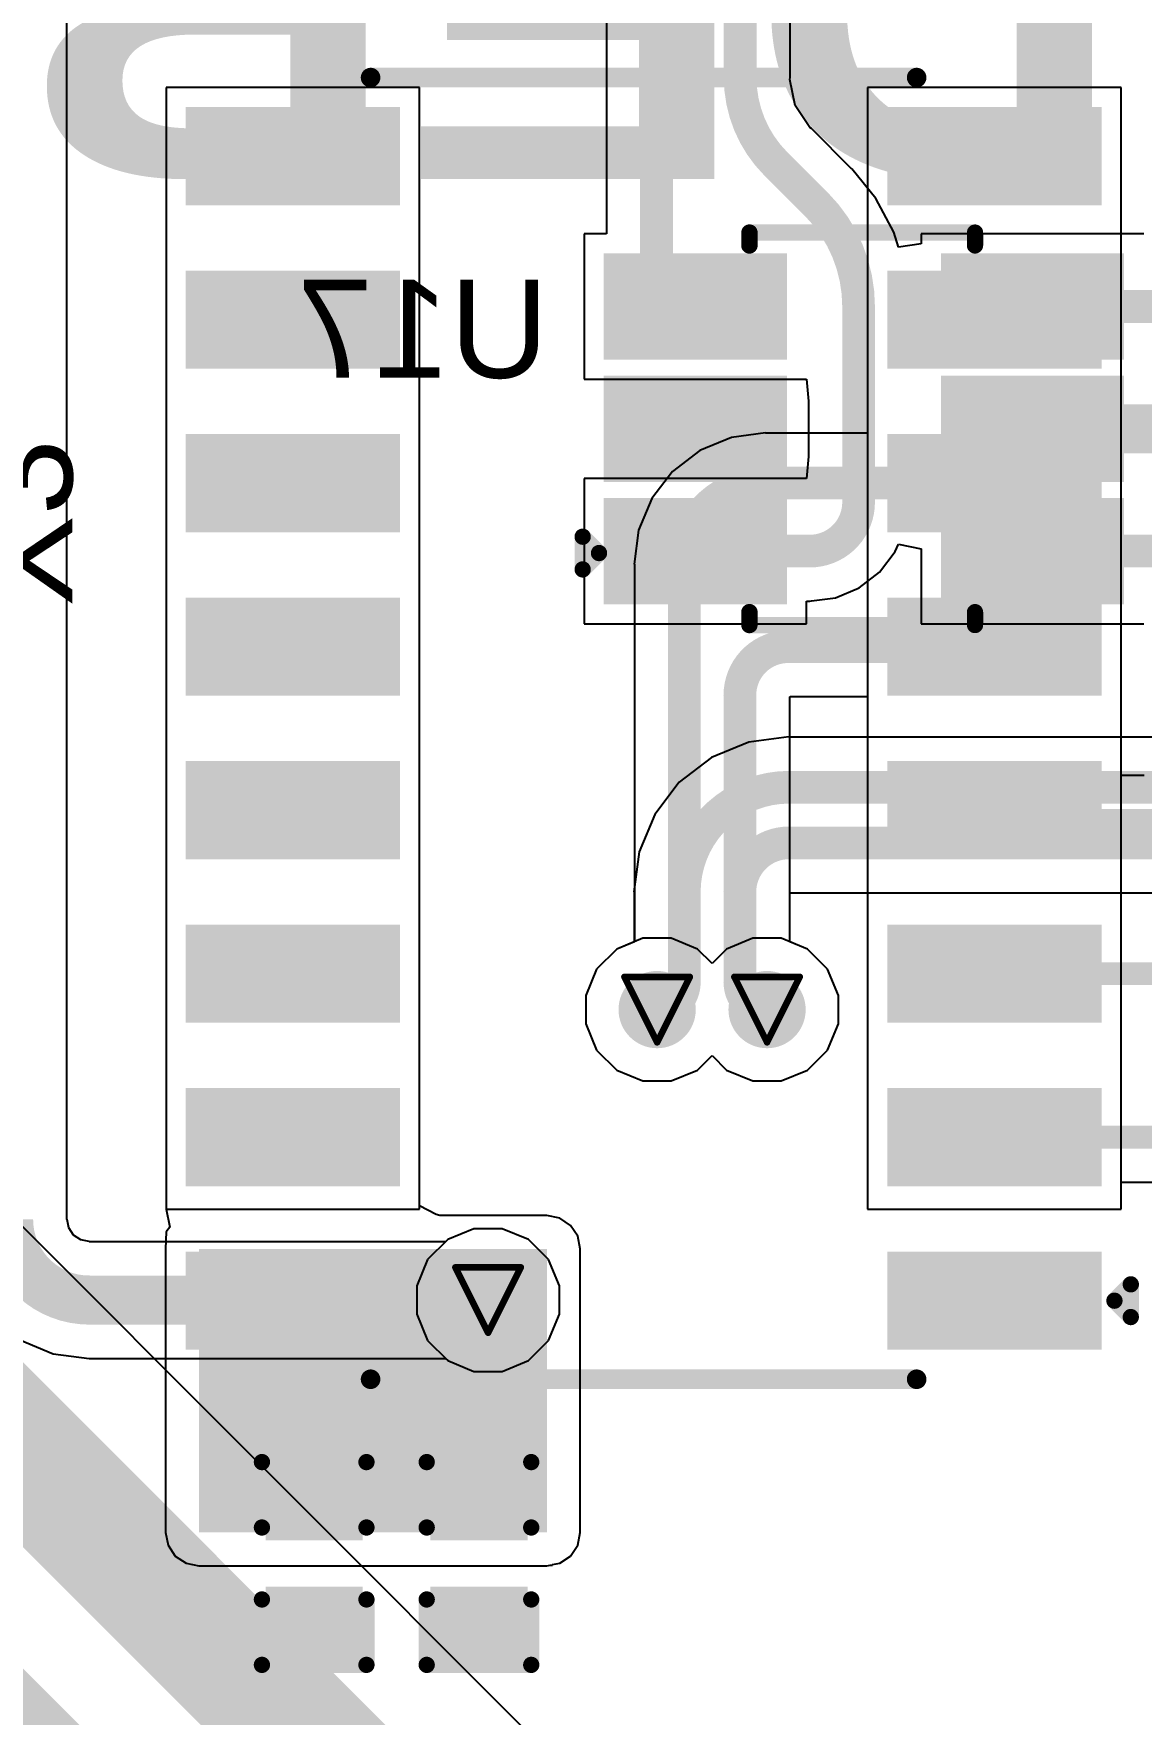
# Model space of a CAD drawing. Header units: inches. Extents: x 0 to 5359, y 0 to 5098.
# Drawn here: x 24.41 to 33.01, y 29.42 to 42.48 of the extents above; entities that cross this region are included whole.
import ezdxf

# ---------------------------------------------------------------- set-up
doc = ezdxf.new("R2010")
doc.units = ezdxf.units.IN
for name, color, linetype in [('Bottom Layer', 5, 'Continuous'), ('Bottom Overlay', 54, 'Continuous'), ('Bottom Paste', 16, 'Continuous'), ('Bottom Solder', 6, 'Continuous'), ('Drill Drawing', 1, 'Continuous'), ('Layer 1', 16, 'Continuous'), ('Layer 2', 76, 'Continuous'), ('Top Layer', 1, 'Continuous'), ('Top Overlay', 2, 'Continuous'), ('Top Paste', 8, 'Continuous'), ('Top Solder', 216, 'Continuous'), ('Via Holes', 16, 'Continuous')]:
    doc.layers.add(name, color=color, linetype=linetype)
doc.styles.add('Arial', font='', dxfattribs={"height": 0.2})
doc.styles.add('Arial Black_Bold', font='', dxfattribs={"height": 0.2})
doc.styles.get('Arial').set_extended_font_data('Arial')
doc.styles.get('Arial Black_Bold').set_extended_font_data('Arial Black', bold=True)

# ---------------------------------------------------------------- blocks, each defined once
blk = doc.blocks.new('SOT_23_6_B_10')
at = {"layer": 'Bottom Layer'}
for points in [[(-1.92, 1.26), (-0.7, 1.26), (-0.7, 0.64), (-1.92, 0.64)], [(0.7, 1.26), (1.92, 1.26), (1.92, 0.64), (0.7, 0.64)], [(-1.92, 0.31), (-0.7, 0.31), (-0.7, -0.31), (-1.92, -0.31)], [(0.7, 0.31), (1.92, 0.31), (1.92, -0.31), (0.7, -0.31)], [(-1.92, -0.64), (-0.7, -0.64), (-0.7, -1.26), (-1.92, -1.26)], [(0.7, -0.64), (1.92, -0.64), (1.92, -1.26), (0.7, -1.26)]]:
    blk.add_hatch(color=5, dxfattribs=at).paths.add_polyline_path(points)
at = {"layer": 'Bottom Paste'}
for points in [[(-1.92, 1.26), (-0.7, 1.26), (-0.7, 0.64), (-1.92, 0.64)], [(0.7, 1.26), (1.92, 1.26), (1.92, 0.64), (0.7, 0.64)], [(-1.92, 0.31), (-0.7, 0.31), (-0.7, -0.31), (-1.92, -0.31)], [(0.7, 0.31), (1.92, 0.31), (1.92, -0.31), (0.7, -0.31)], [(-1.92, -0.64), (-0.7, -0.64), (-0.7, -1.26), (-1.92, -1.26)], [(0.7, -0.64), (1.92, -0.64), (1.92, -1.26), (0.7, -1.26)]]:
    blk.add_hatch(color=16, dxfattribs=at).paths.add_polyline_path(points)
at = {"layer": 'Bottom Solder'}
for points in [[(-2.022, 1.362), (-0.598, 1.362), (-0.598, 0.538), (-2.022, 0.538)], [(0.598, 1.362), (2.022, 1.362), (2.022, 0.538), (0.598, 0.538)], [(-2.022, 0.412), (-0.598, 0.412), (-0.598, -0.412), (-2.022, -0.412)], [(0.598, 0.412), (2.022, 0.412), (2.022, -0.412), (0.598, -0.412)], [(-2.022, -0.538), (-0.598, -0.538), (-0.598, -1.362), (-2.022, -1.362)], [(0.598, -0.538), (2.022, -0.538), (2.022, -1.362), (0.598, -1.362)]]:
    blk.add_hatch(color=6, dxfattribs=at).paths.add_polyline_path(points)
at = {"layer": 'Bottom Overlay'}
for points in [[(-0.889, 1.524, 0.127, 0.127, 0), (0.864, 1.524, 0.127, 0.127, 0)], [(-0.889, 1.424, 0.127, 0.127, 0), (-0.889, 1.524, 0.127, 0.127, 0)], [(0.864, 1.424, 0.127, 0.127, 0), (0.864, 1.524, 0.127, 0.127, 0)], [(-2.184, -0.838, 0.127, 0.127, 0), (-2.057, -0.965, 0.127, 0.127, 0)], [(-2.184, -1.092, 0.127, 0.127, 0), (-2.184, -0.838, 0.127, 0.127, 0)], [(-2.184, -1.092, 0.127, 0.127, 0), (-2.057, -0.965, 0.127, 0.127, 0)], [(-0.889, -1.424, 0.127, 0.127, 0), (-0.889, -1.524, 0.127, 0.127, 0)], [(0.864, -1.524, 0.127, 0.127, 0), (0.864, -1.424, 0.127, 0.127, 0)], [(-0.889, -1.524, 0.127, 0.127, 0), (0.864, -1.524, 0.127, 0.127, 0)]]:
    blk.add_lwpolyline(points, format="xyseb", dxfattribs=at)
for points in [[(-0.921, 1.524, 0.0635, 0.0635, 1), (-0.857, 1.524, 0.0635, 0.0635, 1)], [(-0.921, 1.524, 0.0635, 0.0635, 1), (-0.857, 1.524, 0.0635, 0.0635, 1)], [(0.832, 1.524, 0.0635, 0.0635, 1), (0.895, 1.524, 0.0635, 0.0635, 1)], [(0.832, 1.524, 0.0635, 0.0635, 1), (0.895, 1.524, 0.0635, 0.0635, 1)], [(-0.921, 1.424, 0.0635, 0.0635, 1), (-0.857, 1.424, 0.0635, 0.0635, 1)], [(0.832, 1.424, 0.0635, 0.0635, 1), (0.895, 1.424, 0.0635, 0.0635, 1)], [(-2.216, -0.838, 0.0635, 0.0635, 1), (-2.153, -0.838, 0.0635, 0.0635, 1)], [(-2.216, -0.838, 0.0635, 0.0635, 1), (-2.153, -0.838, 0.0635, 0.0635, 1)], [(-2.089, -0.965, 0.0635, 0.0635, 1), (-2.026, -0.965, 0.0635, 0.0635, 1)], [(-2.089, -0.965, 0.0635, 0.0635, 1), (-2.026, -0.965, 0.0635, 0.0635, 1)], [(-2.216, -1.092, 0.0635, 0.0635, 1), (-2.153, -1.092, 0.0635, 0.0635, 1)], [(-2.216, -1.092, 0.0635, 0.0635, 1), (-2.153, -1.092, 0.0635, 0.0635, 1)], [(-0.921, -1.424, 0.0635, 0.0635, 1), (-0.857, -1.424, 0.0635, 0.0635, 1)], [(0.832, -1.424, 0.0635, 0.0635, 1), (0.895, -1.424, 0.0635, 0.0635, 1)], [(-0.921, -1.524, 0.0635, 0.0635, 1), (-0.857, -1.524, 0.0635, 0.0635, 1)], [(-0.921, -1.524, 0.0635, 0.0635, 1), (-0.857, -1.524, 0.0635, 0.0635, 1)], [(0.832, -1.524, 0.0635, 0.0635, 1), (0.895, -1.524, 0.0635, 0.0635, 1)], [(0.832, -1.524, 0.0635, 0.0635, 1), (0.895, -1.524, 0.0635, 0.0635, 1)]]:
    blk.add_lwpolyline(points, format="xyseb", close=True, dxfattribs=at)
blk = doc.blocks.new('SOP_16_61')
at = {"layer": 'Top Layer'}
for points in [[(-3.456, 4.724), (-1.994, 4.724), (-1.994, 4.166), (-3.456, 4.166)], [(1.994, 4.724), (3.456, 4.724), (3.456, 4.166), (1.994, 4.166)], [(-3.456, 3.454), (-1.994, 3.454), (-1.994, 2.896), (-3.456, 2.896)], [(1.994, 3.454), (3.456, 3.454), (3.456, 2.896), (1.994, 2.896)], [(-3.456, 2.184), (-1.994, 2.184), (-1.994, 1.626), (-3.456, 1.626)], [(1.994, 2.184), (3.456, 2.184), (3.456, 1.626), (1.994, 1.626)], [(-3.456, 0.914), (-1.994, 0.914), (-1.994, 0.356), (-3.456, 0.356)], [(1.994, 0.914), (3.456, 0.914), (3.456, 0.356), (1.994, 0.356)], [(-3.456, -0.356), (-1.994, -0.356), (-1.994, -0.914), (-3.456, -0.914)], [(1.994, -0.356), (3.456, -0.356), (3.456, -0.914), (1.994, -0.914)], [(-3.456, -1.626), (-1.994, -1.626), (-1.994, -2.184), (-3.456, -2.184)], [(1.994, -1.626), (3.456, -1.626), (3.456, -2.184), (1.994, -2.184)], [(-3.456, -2.896), (-1.994, -2.896), (-1.994, -3.454), (-3.456, -3.454)], [(1.994, -2.896), (3.456, -2.896), (3.456, -3.454), (1.994, -3.454)], [(-3.456, -4.166), (-1.994, -4.166), (-1.994, -4.724), (-3.456, -4.724)], [(1.994, -4.166), (3.456, -4.166), (3.456, -4.724), (1.994, -4.724)]]:
    blk.add_hatch(color=1, dxfattribs=at).paths.add_polyline_path(points)
at = {"layer": 'Top Paste'}
for points in [[(-3.456, 4.724), (-1.994, 4.724), (-1.994, 4.166), (-3.456, 4.166)], [(1.994, 4.724), (3.456, 4.724), (3.456, 4.166), (1.994, 4.166)], [(-3.456, 3.454), (-1.994, 3.454), (-1.994, 2.896), (-3.456, 2.896)], [(1.994, 3.454), (3.456, 3.454), (3.456, 2.896), (1.994, 2.896)], [(-3.456, 2.184), (-1.994, 2.184), (-1.994, 1.626), (-3.456, 1.626)], [(1.994, 2.184), (3.456, 2.184), (3.456, 1.626), (1.994, 1.626)], [(-3.456, 0.914), (-1.994, 0.914), (-1.994, 0.356), (-3.456, 0.356)], [(1.994, 0.914), (3.456, 0.914), (3.456, 0.356), (1.994, 0.356)], [(-3.456, -0.356), (-1.994, -0.356), (-1.994, -0.914), (-3.456, -0.914)], [(1.994, -0.356), (3.456, -0.356), (3.456, -0.914), (1.994, -0.914)], [(-3.456, -1.626), (-1.994, -1.626), (-1.994, -2.184), (-3.456, -2.184)], [(1.994, -1.626), (3.456, -1.626), (3.456, -2.184), (1.994, -2.184)], [(-3.456, -2.896), (-1.994, -2.896), (-1.994, -3.454), (-3.456, -3.454)], [(1.994, -2.896), (3.456, -2.896), (3.456, -3.454), (1.994, -3.454)], [(-3.456, -4.166), (-1.994, -4.166), (-1.994, -4.724), (-3.456, -4.724)], [(1.994, -4.166), (3.456, -4.166), (3.456, -4.724), (1.994, -4.724)]]:
    blk.add_hatch(color=8, dxfattribs=at).paths.add_polyline_path(points)
at = {"layer": 'Top Solder'}
for points in [[(-3.557, 4.826), (-1.892, 4.826), (-1.892, 4.064), (-3.557, 4.064)], [(1.892, 4.826), (3.557, 4.826), (3.557, 4.064), (1.892, 4.064)], [(-3.557, 3.556), (-1.892, 3.556), (-1.892, 2.794), (-3.557, 2.794)], [(1.892, 3.556), (3.557, 3.556), (3.557, 2.794), (1.892, 2.794)], [(-3.557, 2.286), (-1.892, 2.286), (-1.892, 1.524), (-3.557, 1.524)], [(1.892, 2.286), (3.557, 2.286), (3.557, 1.524), (1.892, 1.524)], [(-3.557, 1.016), (-1.892, 1.016), (-1.892, 0.254), (-3.557, 0.254)], [(1.892, 1.016), (3.557, 1.016), (3.557, 0.254), (1.892, 0.254)], [(-3.557, -0.254), (-1.892, -0.254), (-1.892, -1.016), (-3.557, -1.016)], [(1.892, -0.254), (3.557, -0.254), (3.557, -1.016), (1.892, -1.016)], [(-3.557, -1.524), (-1.892, -1.524), (-1.892, -2.286), (-3.557, -2.286)], [(1.892, -1.524), (3.557, -1.524), (3.557, -2.286), (1.892, -2.286)], [(-3.557, -2.794), (-1.892, -2.794), (-1.892, -3.556), (-3.557, -3.556)], [(1.892, -2.794), (3.557, -2.794), (3.557, -3.556), (1.892, -3.556)], [(-3.557, -4.064), (-1.892, -4.064), (-1.892, -4.826), (-3.557, -4.826)], [(1.892, -4.064), (3.557, -4.064), (3.557, -4.826), (1.892, -4.826)]]:
    blk.add_hatch(color=216, dxfattribs=at).paths.add_polyline_path(points)
at = {"layer": 'Top Overlay'}
for points in [[(2.121, 5.055, 0.152, 0.152, 0), (-2.121, 5.055, 0.152, 0.152, 0)], [(-3.785, 4.572, 0.127, 0.127, 0), (-3.785, 4.318, 0.127, 0.127, 0)], [(-3.658, 4.445, 0.127, 0.127, 0), (-3.785, 4.572, 0.127, 0.127, 0)], [(-3.658, 4.445, 0.127, 0.127, 0), (-3.785, 4.318, 0.127, 0.127, 0)], [(2.121, -5.055, 0.152, 0.152, 0), (-2.121, -5.055, 0.152, 0.152, 0)]]:
    blk.add_lwpolyline(points, format="xyseb", dxfattribs=at)
for points in [[(-2.159, 5.055, 0.0762, 0.0762, 1), (-2.083, 5.055, 0.0762, 0.0762, 1)], [(2.083, 5.055, 0.0762, 0.0762, 1), (2.159, 5.055, 0.0762, 0.0762, 1)], [(-3.816, 4.572, 0.0635, 0.0635, 1), (-3.753, 4.572, 0.0635, 0.0635, 1)], [(-3.816, 4.572, 0.0635, 0.0635, 1), (-3.753, 4.572, 0.0635, 0.0635, 1)], [(-3.689, 4.445, 0.0635, 0.0635, 1), (-3.626, 4.445, 0.0635, 0.0635, 1)], [(-3.689, 4.445, 0.0635, 0.0635, 1), (-3.626, 4.445, 0.0635, 0.0635, 1)], [(-3.816, 4.318, 0.0635, 0.0635, 1), (-3.753, 4.318, 0.0635, 0.0635, 1)], [(-3.816, 4.318, 0.0635, 0.0635, 1), (-3.753, 4.318, 0.0635, 0.0635, 1)], [(-2.159, -5.055, 0.0762, 0.0762, 1), (-2.083, -5.055, 0.0762, 0.0762, 1)], [(2.083, -5.055, 0.0762, 0.0762, 1), (2.159, -5.055, 0.0762, 0.0762, 1)]]:
    blk.add_lwpolyline(points, format="xyseb", close=True, dxfattribs=at)
blk = doc.blocks.new('C___0402_364')
at = {"layer": 'Top Layer'}
for points in [[(-0.699, -0.318), (-0.699, 0.318), (-0.241, 0.318), (-0.241, -0.318)], [(0.241, -0.318), (0.241, 0.318), (0.699, 0.318), (0.699, -0.318)]]:
    blk.add_hatch(color=1, dxfattribs=at).paths.add_polyline_path(points)
at = {"layer": 'Top Paste'}
for points in [[(-0.699, -0.318), (-0.699, 0.318), (-0.241, 0.318), (-0.241, -0.318)], [(0.241, -0.318), (0.241, 0.318), (0.699, 0.318), (0.699, -0.318)]]:
    blk.add_hatch(color=8, dxfattribs=at).paths.add_polyline_path(points)
at = {"layer": 'Top Solder'}
for points in [[(-0.758, -0.377), (-0.758, 0.377), (-0.181, 0.377), (-0.181, -0.377)], [(0.181, -0.377), (0.181, 0.377), (0.758, 0.377), (0.758, -0.377)]]:
    blk.add_hatch(color=216, dxfattribs=at).paths.add_polyline_path(points)
at = {"layer": 'Top Overlay'}
for points in [[(-0.787, 0.406, 0.127, 0.127, 0), (-0.279, 0.406, 0.127, 0.127, 0)], [(-0.787, 0.406, 0.127, 0.127, 0), (-0.787, -0.406, 0.127, 0.127, 0)], [(0.279, 0.406, 0.127, 0.127, 0), (0.787, 0.406, 0.127, 0.127, 0)], [(0.787, 0.406, 0.127, 0.127, 0), (0.787, -0.406, 0.127, 0.127, 0)], [(-0.787, -0.406, 0.127, 0.127, 0), (-0.279, -0.406, 0.127, 0.127, 0)], [(0.279, -0.406, 0.127, 0.127, 0), (0.787, -0.406, 0.127, 0.127, 0)]]:
    blk.add_lwpolyline(points, format="xyseb", dxfattribs=at)
for points in [[(-0.819, 0.406, 0.0635, 0.0635, 1), (-0.756, 0.406, 0.0635, 0.0635, 1)], [(-0.819, 0.406, 0.0635, 0.0635, 1), (-0.756, 0.406, 0.0635, 0.0635, 1)], [(-0.311, 0.406, 0.0635, 0.0635, 1), (-0.248, 0.406, 0.0635, 0.0635, 1)], [(0.248, 0.406, 0.0635, 0.0635, 1), (0.311, 0.406, 0.0635, 0.0635, 1)], [(0.756, 0.406, 0.0635, 0.0635, 1), (0.819, 0.406, 0.0635, 0.0635, 1)], [(0.756, 0.406, 0.0635, 0.0635, 1), (0.819, 0.406, 0.0635, 0.0635, 1)], [(-0.819, -0.406, 0.0635, 0.0635, 1), (-0.756, -0.406, 0.0635, 0.0635, 1)], [(-0.819, -0.406, 0.0635, 0.0635, 1), (-0.756, -0.406, 0.0635, 0.0635, 1)], [(-0.311, -0.406, 0.0635, 0.0635, 1), (-0.248, -0.406, 0.0635, 0.0635, 1)], [(0.248, -0.406, 0.0635, 0.0635, 1), (0.311, -0.406, 0.0635, 0.0635, 1)], [(0.756, -0.406, 0.0635, 0.0635, 1), (0.819, -0.406, 0.0635, 0.0635, 1)], [(0.756, -0.406, 0.0635, 0.0635, 1), (0.819, -0.406, 0.0635, 0.0635, 1)]]:
    blk.add_lwpolyline(points, format="xyseb", close=True, dxfattribs=at)
blk = doc.blocks.new('C___0402_365')
at = {"layer": 'Top Layer'}
for points in [[(-0.699, -0.318), (-0.699, 0.318), (-0.241, 0.318), (-0.241, -0.318)], [(0.241, -0.318), (0.241, 0.318), (0.699, 0.318), (0.699, -0.318)]]:
    blk.add_hatch(color=1, dxfattribs=at).paths.add_polyline_path(points)
at = {"layer": 'Top Paste'}
for points in [[(-0.699, -0.318), (-0.699, 0.318), (-0.241, 0.318), (-0.241, -0.318)], [(0.241, -0.318), (0.241, 0.318), (0.699, 0.318), (0.699, -0.318)]]:
    blk.add_hatch(color=8, dxfattribs=at).paths.add_polyline_path(points)
at = {"layer": 'Top Solder'}
for points in [[(-0.758, -0.377), (-0.758, 0.377), (-0.181, 0.377), (-0.181, -0.377)], [(0.181, -0.377), (0.181, 0.377), (0.758, 0.377), (0.758, -0.377)]]:
    blk.add_hatch(color=216, dxfattribs=at).paths.add_polyline_path(points)
at = {"layer": 'Top Overlay'}
for points in [[(-0.787, 0.406, 0.127, 0.127, 0), (-0.279, 0.406, 0.127, 0.127, 0)], [(-0.787, 0.406, 0.127, 0.127, 0), (-0.787, -0.406, 0.127, 0.127, 0)], [(0.279, 0.406, 0.127, 0.127, 0), (0.787, 0.406, 0.127, 0.127, 0)], [(0.787, 0.406, 0.127, 0.127, 0), (0.787, -0.406, 0.127, 0.127, 0)], [(-0.787, -0.406, 0.127, 0.127, 0), (-0.279, -0.406, 0.127, 0.127, 0)], [(0.787, -0.406, 0.127, 0.127, 0), (0.279, -0.406, 0.127, 0.127, 0)]]:
    blk.add_lwpolyline(points, format="xyseb", dxfattribs=at)
for points in [[(-0.819, 0.406, 0.0635, 0.0635, 1), (-0.756, 0.406, 0.0635, 0.0635, 1)], [(-0.819, 0.406, 0.0635, 0.0635, 1), (-0.756, 0.406, 0.0635, 0.0635, 1)], [(-0.311, 0.406, 0.0635, 0.0635, 1), (-0.248, 0.406, 0.0635, 0.0635, 1)], [(0.248, 0.406, 0.0635, 0.0635, 1), (0.311, 0.406, 0.0635, 0.0635, 1)], [(0.756, 0.406, 0.0635, 0.0635, 1), (0.819, 0.406, 0.0635, 0.0635, 1)], [(0.756, 0.406, 0.0635, 0.0635, 1), (0.819, 0.406, 0.0635, 0.0635, 1)], [(-0.819, -0.406, 0.0635, 0.0635, 1), (-0.756, -0.406, 0.0635, 0.0635, 1)], [(-0.819, -0.406, 0.0635, 0.0635, 1), (-0.756, -0.406, 0.0635, 0.0635, 1)], [(-0.311, -0.406, 0.0635, 0.0635, 1), (-0.248, -0.406, 0.0635, 0.0635, 1)], [(0.248, -0.406, 0.0635, 0.0635, 1), (0.311, -0.406, 0.0635, 0.0635, 1)], [(0.756, -0.406, 0.0635, 0.0635, 1), (0.819, -0.406, 0.0635, 0.0635, 1)], [(0.756, -0.406, 0.0635, 0.0635, 1), (0.819, -0.406, 0.0635, 0.0635, 1)]]:
    blk.add_lwpolyline(points, format="xyseb", close=True, dxfattribs=at)

msp = doc.modelspace()

# ---------------------------------------------------------------- hatches: boundary and pattern name
at = {"layer": 'Bottom Layer'}
h = msp.add_hatch(color=5, dxfattribs=at)
edge = h.paths.add_edge_path()
edge.add_arc((29.253, 34.895), 0.3, 0, 360)
h = msp.add_hatch(color=5, dxfattribs=at)
edge = h.paths.add_edge_path()
edge.add_arc((30.107, 34.895), 0.3, 0, 360)
h = msp.add_hatch(color=5, dxfattribs=at)
edge = h.paths.add_edge_path()
edge.add_arc((27.94, 32.639), 0.3, 0, 360)
at = {"layer": 'Layer 1'}
h = msp.add_hatch(color=16, dxfattribs=at)
edge = h.paths.add_edge_path()
edge.add_arc((29.253, 34.895), 0.3, 0, 360)
h = msp.add_hatch(color=16, dxfattribs=at)
edge = h.paths.add_edge_path()
edge.add_arc((30.107, 34.895), 0.3, 0, 360)
h = msp.add_hatch(color=16, dxfattribs=at)
edge = h.paths.add_edge_path()
edge.add_arc((27.94, 32.639), 0.3, 0, 360)
at = {"layer": 'Layer 2'}
h = msp.add_hatch(color=76, dxfattribs=at)
edge = h.paths.add_edge_path()
edge.add_arc((29.253, 34.895), 0.3, 0, 360)
h = msp.add_hatch(color=76, dxfattribs=at)
edge = h.paths.add_edge_path()
edge.add_arc((30.107, 34.895), 0.3, 0, 360)
h = msp.add_hatch(color=76, dxfattribs=at)
edge = h.paths.add_edge_path()
edge.add_arc((27.94, 32.639), 0.3, 0, 360)
at = {"layer": 'Top Layer'}
h = msp.add_hatch(color=1, dxfattribs=at)
edge = h.paths.add_edge_path()
edge.add_arc((29.253, 34.895), 0.3, 0, 360)
h = msp.add_hatch(color=1, dxfattribs=at)
edge = h.paths.add_edge_path()
edge.add_arc((30.107, 34.895), 0.3, 0, 360)
msp.add_hatch(color=1, dxfattribs=at).paths.add_polyline_path([(25.693, 30.834), (28.397, 30.834), (28.397, 33.036), (25.693, 33.036)])
h = msp.add_hatch(color=1, dxfattribs=at)
edge = h.paths.add_edge_path()
edge.add_arc((27.94, 32.639), 0.3, 0, 360)
at = {"layer": 'Via Holes'}
h = msp.add_hatch(color=7, dxfattribs=at)
edge = h.paths.add_edge_path()
edge.add_arc((29.253, 34.895), 0.15, 0, 360)
h = msp.add_hatch(color=7, dxfattribs=at)
edge = h.paths.add_edge_path()
edge.add_arc((30.107, 34.895), 0.15, 0, 360)
h = msp.add_hatch(color=7, dxfattribs=at)
edge = h.paths.add_edge_path()
edge.add_arc((27.94, 32.639), 0.15, 0, 360)

# ---------------------------------------------------------------- linework, layer by layer
at = {"layer": 'Bottom Layer'}
for p, q in [((24.668, 33.265), (24.668, 47.153)), ((30.287, 42.134), (30.287, 44.023)), ((28.86, 43.039), (28.86, 40.92)), ((30.284, 42.12), (30.287, 42.134)), ((30.324, 41.918), (30.284, 42.12)), ((30.439, 41.746), (30.324, 41.918)), ((30.451, 41.738), (30.439, 41.746)), ((30.764, 41.425), (30.451, 41.738)), ((30.765, 41.424), (30.764, 41.425)), ((30.764, 41.425), (30.764, 41.425)), ((30.764, 41.425), (30.764, 41.425)), ((30.952, 41.196), (30.765, 41.424)), ((31.091, 40.934), (30.952, 41.196)), ((28.86, 40.92), (28.685, 40.92)), ((28.685, 40.92), (28.685, 39.792)), ((31.127, 40.816), (31.091, 40.934)), ((33.033, 40.92), (31.305, 40.92)), ((31.305, 40.92), (31.305, 40.842)), ((31.305, 40.842), (31.127, 40.816)), ((28.685, 39.792), (30.413, 39.792)), ((30.413, 39.792), (30.43, 39.621)), ((30.43, 39.621), (30.43, 39.191)), ((30.43, 39.191), (30.413, 39.02)), ((30.413, 39.02), (28.685, 39.02)), ((28.685, 39.02), (28.685, 37.892)), ((30.981, 38.293), (31.103, 38.452)), ((31.103, 38.452), (31.127, 38.51)), ((31.127, 38.51), (31.305, 38.475)), ((31.305, 38.475), (31.305, 37.892)), ((30.823, 38.171), (30.981, 38.293)), ((30.638, 38.094), (30.823, 38.171)), ((30.413, 37.892), (30.413, 38.067)), ((30.413, 38.067), (30.439, 38.067)), ((30.439, 38.067), (30.453, 38.07)), ((30.453, 38.07), (30.638, 38.094)), ((28.685, 37.892), (30.413, 37.892)), ((31.305, 37.892), (33.033, 37.892)), ((29.965, 36.973), (29.675, 36.852)), ((30.277, 37.014), (29.965, 36.973)), ((30.277, 37.011), (30.277, 37.014)), ((34.183, 37.011), (30.277, 37.011)), ((29.675, 36.852), (29.425, 36.661)), ((29.425, 36.661), (29.234, 36.411)), ((29.234, 36.411), (29.114, 36.121)), ((29.114, 36.121), (29.073, 35.809)), ((29.073, 35.809), (29.075, 35.809)), ((29.075, 35.809), (29.075, 35.421)), ((30.284, 35.799), (30.286, 35.8)), ((30.284, 35.421), (30.284, 35.799)), ((30.286, 35.8), (30.287, 35.802)), ((30.287, 35.802), (34.183, 35.802)), ((29.075, 35.421), (28.939, 35.365)), ((30.421, 35.365), (30.284, 35.421)), ((28.939, 35.365), (28.783, 35.209)), ((30.577, 35.209), (30.421, 35.365)), ((28.783, 35.209), (28.699, 35.005)), ((30.661, 35.005), (30.577, 35.209)), ((28.699, 35.005), (28.699, 34.785)), ((30.661, 34.785), (30.661, 35.005)), ((28.699, 34.785), (28.783, 34.581)), ((30.577, 34.581), (30.661, 34.785)), ((28.783, 34.581), (28.939, 34.425)), ((29.567, 34.425), (29.68, 34.539)), ((29.68, 34.539), (29.793, 34.425)), ((30.421, 34.425), (30.577, 34.581)), ((28.939, 34.425), (29.143, 34.341)), ((29.143, 34.341), (29.363, 34.341)), ((29.363, 34.341), (29.567, 34.425)), ((29.793, 34.425), (29.997, 34.341)), ((29.997, 34.341), (30.217, 34.341)), ((30.217, 34.341), (30.421, 34.425)), ((24.669, 33.265), (24.668, 33.265)), ((24.682, 33.199), (24.669, 33.265)), ((24.719, 33.143), (24.682, 33.199)), ((27.83, 33.193), (27.626, 33.109)), ((28.05, 33.193), (27.83, 33.193)), ((28.254, 33.109), (28.05, 33.193)), ((24.775, 33.106), (24.719, 33.143)), ((24.84, 33.093), (24.775, 33.106)), ((24.84, 33.092), (24.84, 33.093)), ((27.61, 33.092), (24.84, 33.092)), ((27.626, 33.109), (27.61, 33.092)), ((28.41, 32.953), (28.254, 33.109)), ((28.494, 32.749), (28.41, 32.953)), ((28.494, 32.529), (28.494, 32.749)), ((28.41, 32.325), (28.494, 32.529)), ((24.301, 32.33), (24.561, 32.222)), ((28.254, 32.169), (28.41, 32.325)), ((24.561, 32.222), (24.84, 32.185)), ((24.84, 32.185), (24.84, 32.186)), ((24.84, 32.186), (27.61, 32.186)), ((27.61, 32.186), (27.626, 32.169)), ((27.626, 32.169), (27.83, 32.085)), ((28.05, 32.085), (28.254, 32.169)), ((27.83, 32.085), (28.05, 32.085))]:
    msp.add_line(p, q, dxfattribs=at)
for points in [[(29.898, 42.134, 0.254, 0.254, 0), (29.898, 44.649, 0.254, 0.254, 0)], [(29.248, 43.039, 0.254, 0.254, 0), (29.248, 40.656, 0.254, 0.254, 0)], [(30.176, 41.463, 0.254, 0.254, -0.198912), (29.898, 42.134, 0.254, 0.254, 0)], [(30.176, 41.463, 0.254, 0.254, 0), (30.489, 41.151, 0.254, 0.254, 0)], [(30.489, 41.151, 0.254, 0.254, -0.198912), (30.818, 40.356, 0.254, 0.254, 0)], [(29.248, 40.574, 0.254, 0.254, 0), (29.248, 40.656, 0.254, 0.254, 0)], [(29.467, 40.356, 0.254, 0.254, -0.414214), (29.248, 40.574, 0.254, 0.254, 0)], [(29.467, 40.356, 0.254, 0.254, 0), (29.549, 40.356, 0.254, 0.254, 0)], [(30.818, 38.835, 0.254, 0.254, 0), (30.818, 40.356, 0.254, 0.254, 0)], [(32.169, 40.356, 0.254, 0.254, 0), (34.432, 40.356, 0.254, 0.254, 0)], [(32.169, 39.406, 0.381, 0.381, 0), (33.608, 39.406, 0.381, 0.381, 0)], [(30.818, 38.835, 0.254, 0.254, -0.414214), (30.439, 38.456, 0.254, 0.254, 0)], [(29.549, 38.456, 0.254, 0.254, 0), (30.439, 38.456, 0.254, 0.254, 0)], [(32.169, 38.456, 0.254, 0.254, 0), (34.201, 38.456, 0.254, 0.254, 0)], [(29.464, 35.809, 0.254, 0.254, -0.414214), (30.277, 36.622, 0.254, 0.254, 0)], [(30.277, 36.622, 0.254, 0.254, 0), (34.183, 36.622, 0.254, 0.254, 0)], [(29.896, 35.809, 0.254, 0.254, -0.414214), (30.277, 36.19, 0.254, 0.254, 0)], [(30.277, 36.19, 0.254, 0.254, 0), (34.183, 36.19, 0.254, 0.254, 0)], [(29.464, 35.106, 0.254, 0.254, 0), (29.464, 35.809, 0.254, 0.254, 0)], [(29.896, 35.106, 0.254, 0.254, 0), (29.896, 35.809, 0.254, 0.254, 0)], [(29.464, 35.106, 0.254, 0.254, -0.414214), (29.253, 34.895, 0.254, 0.254, 0)], [(30.107, 34.895, 0.254, 0.254, -0.414214), (29.896, 35.106, 0.254, 0.254, 0)], [(24.84, 32.639, 0.381, 0.381, -0.414214), (24.215, 33.265, 0.381, 0.381, 0)], [(24.84, 32.639, 0.381, 0.381, 0), (27.94, 32.639, 0.381, 0.381, 0)]]:
    msp.add_lwpolyline(points, format="xyseb", dxfattribs=at)
for points in [[(29.835, 42.134, 0.127, 0.127, 1), (29.962, 42.134, 0.127, 0.127, 1)], [(29.835, 42.134, 0.127, 0.127, 1), (29.962, 42.134, 0.127, 0.127, 1)], [(30.113, 41.463, 0.127, 0.127, 1), (30.24, 41.463, 0.127, 0.127, 1)], [(30.113, 41.463, 0.127, 0.127, 1), (30.24, 41.463, 0.127, 0.127, 1)], [(30.425, 41.151, 0.127, 0.127, 1), (30.552, 41.151, 0.127, 0.127, 1)], [(30.425, 41.151, 0.127, 0.127, 1), (30.552, 41.151, 0.127, 0.127, 1)], [(29.185, 40.656, 0.127, 0.127, 1), (29.312, 40.656, 0.127, 0.127, 1)], [(29.185, 40.656, 0.127, 0.127, 1), (29.312, 40.656, 0.127, 0.127, 1)], [(29.185, 40.574, 0.127, 0.127, 1), (29.312, 40.574, 0.127, 0.127, 1)], [(29.185, 40.574, 0.127, 0.127, 1), (29.312, 40.574, 0.127, 0.127, 1)], [(29.403, 40.356, 0.127, 0.127, 1), (29.53, 40.356, 0.127, 0.127, 1)], [(29.403, 40.356, 0.127, 0.127, 1), (29.53, 40.356, 0.127, 0.127, 1)], [(29.486, 40.356, 0.127, 0.127, 1), (29.613, 40.356, 0.127, 0.127, 1)], [(30.755, 40.356, 0.127, 0.127, 1), (30.882, 40.356, 0.127, 0.127, 1)], [(30.755, 40.356, 0.127, 0.127, 1), (30.882, 40.356, 0.127, 0.127, 1)], [(32.106, 40.356, 0.127, 0.127, 1), (32.233, 40.356, 0.127, 0.127, 1)], [(32.074, 39.406, 0.191, 0.191, 1), (32.264, 39.406, 0.191, 0.191, 1)], [(30.755, 38.835, 0.127, 0.127, 1), (30.882, 38.835, 0.127, 0.127, 1)], [(30.755, 38.835, 0.127, 0.127, 1), (30.882, 38.835, 0.127, 0.127, 1)], [(29.486, 38.456, 0.127, 0.127, 1), (29.613, 38.456, 0.127, 0.127, 1)], [(30.376, 38.456, 0.127, 0.127, 1), (30.503, 38.456, 0.127, 0.127, 1)], [(30.376, 38.456, 0.127, 0.127, 1), (30.503, 38.456, 0.127, 0.127, 1)], [(32.106, 38.456, 0.127, 0.127, 1), (32.233, 38.456, 0.127, 0.127, 1)], [(30.214, 36.622, 0.127, 0.127, 1), (30.341, 36.622, 0.127, 0.127, 1)], [(30.214, 36.622, 0.127, 0.127, 1), (30.341, 36.622, 0.127, 0.127, 1)], [(30.214, 36.19, 0.127, 0.127, 1), (30.341, 36.19, 0.127, 0.127, 1)], [(30.214, 36.19, 0.127, 0.127, 1), (30.341, 36.19, 0.127, 0.127, 1)], [(29.4, 35.809, 0.127, 0.127, 1), (29.527, 35.809, 0.127, 0.127, 1)], [(29.4, 35.809, 0.127, 0.127, 1), (29.527, 35.809, 0.127, 0.127, 1)], [(29.832, 35.809, 0.127, 0.127, 1), (29.959, 35.809, 0.127, 0.127, 1)], [(29.832, 35.809, 0.127, 0.127, 1), (29.959, 35.809, 0.127, 0.127, 1)], [(29.4, 35.106, 0.127, 0.127, 1), (29.527, 35.106, 0.127, 0.127, 1)], [(29.4, 35.106, 0.127, 0.127, 1), (29.527, 35.106, 0.127, 0.127, 1)], [(29.832, 35.106, 0.127, 0.127, 1), (29.959, 35.106, 0.127, 0.127, 1)], [(29.832, 35.106, 0.127, 0.127, 1), (29.959, 35.106, 0.127, 0.127, 1)], [(29.189, 34.895, 0.127, 0.127, 1), (29.316, 34.895, 0.127, 0.127, 1)], [(30.043, 34.895, 0.127, 0.127, 1), (30.17, 34.895, 0.127, 0.127, 1)], [(24.745, 32.639, 0.191, 0.191, 1), (24.936, 32.639, 0.191, 0.191, 1)], [(24.745, 32.639, 0.191, 0.191, 1), (24.936, 32.639, 0.191, 0.191, 1)], [(27.845, 32.639, 0.191, 0.191, 1), (28.035, 32.639, 0.191, 0.191, 1)]]:
    msp.add_lwpolyline(points, format="xyseb", close=True, dxfattribs=at)
at = {"layer": 'Drill Drawing'}
for points in [[(28.999, 35.149, 0.0508, 0.0508, 0), (29.507, 35.149, 0.0508, 0.0508, 0)], [(28.999, 35.149, 0.0508, 0.0508, 0), (29.253, 34.641, 0.0508, 0.0508, 0)], [(29.253, 34.641, 0.0508, 0.0508, 0), (29.507, 35.149, 0.0508, 0.0508, 0)], [(29.853, 35.149, 0.0508, 0.0508, 0), (30.361, 35.149, 0.0508, 0.0508, 0)], [(29.853, 35.149, 0.0508, 0.0508, 0), (30.107, 34.641, 0.0508, 0.0508, 0)], [(30.107, 34.641, 0.0508, 0.0508, 0), (30.361, 35.149, 0.0508, 0.0508, 0)], [(27.686, 32.893, 0.0508, 0.0508, 0), (28.194, 32.893, 0.0508, 0.0508, 0)], [(27.686, 32.893, 0.0508, 0.0508, 0), (27.94, 32.385, 0.0508, 0.0508, 0)], [(27.94, 32.385, 0.0508, 0.0508, 0), (28.194, 32.893, 0.0508, 0.0508, 0)]]:
    msp.add_lwpolyline(points, format="xyseb", dxfattribs=at)
for points in [[(28.986, 35.149, 0.0254, 0.0254, 1), (29.012, 35.149, 0.0254, 0.0254, 1)], [(28.986, 35.149, 0.0254, 0.0254, 1), (29.012, 35.149, 0.0254, 0.0254, 1)], [(29.494, 35.149, 0.0254, 0.0254, 1), (29.52, 35.149, 0.0254, 0.0254, 1)], [(29.494, 35.149, 0.0254, 0.0254, 1), (29.52, 35.149, 0.0254, 0.0254, 1)], [(29.84, 35.149, 0.0254, 0.0254, 1), (29.866, 35.149, 0.0254, 0.0254, 1)], [(29.84, 35.149, 0.0254, 0.0254, 1), (29.866, 35.149, 0.0254, 0.0254, 1)], [(30.348, 35.149, 0.0254, 0.0254, 1), (30.374, 35.149, 0.0254, 0.0254, 1)], [(30.348, 35.149, 0.0254, 0.0254, 1), (30.374, 35.149, 0.0254, 0.0254, 1)], [(29.24, 34.641, 0.0254, 0.0254, 1), (29.266, 34.641, 0.0254, 0.0254, 1)], [(29.24, 34.641, 0.0254, 0.0254, 1), (29.266, 34.641, 0.0254, 0.0254, 1)], [(30.094, 34.641, 0.0254, 0.0254, 1), (30.12, 34.641, 0.0254, 0.0254, 1)], [(30.094, 34.641, 0.0254, 0.0254, 1), (30.12, 34.641, 0.0254, 0.0254, 1)], [(27.673, 32.893, 0.0254, 0.0254, 1), (27.699, 32.893, 0.0254, 0.0254, 1)], [(27.673, 32.893, 0.0254, 0.0254, 1), (27.699, 32.893, 0.0254, 0.0254, 1)], [(28.181, 32.893, 0.0254, 0.0254, 1), (28.207, 32.893, 0.0254, 0.0254, 1)], [(28.181, 32.893, 0.0254, 0.0254, 1), (28.207, 32.893, 0.0254, 0.0254, 1)], [(27.927, 32.385, 0.0254, 0.0254, 1), (27.953, 32.385, 0.0254, 0.0254, 1)], [(27.927, 32.385, 0.0254, 0.0254, 1), (27.953, 32.385, 0.0254, 0.0254, 1)]]:
    msp.add_lwpolyline(points, format="xyseb", close=True, dxfattribs=at)
at = {"layer": 'Layer 1'}
for p, q in [((29.143, 35.449), (28.939, 35.365)), ((29.363, 35.449), (29.143, 35.449)), ((29.567, 35.365), (29.363, 35.449)), ((29.997, 35.449), (29.793, 35.365)), ((30.217, 35.449), (29.997, 35.449)), ((30.421, 35.365), (30.217, 35.449)), ((28.939, 35.365), (28.783, 35.209)), ((29.68, 35.252), (29.567, 35.365)), ((29.793, 35.365), (29.68, 35.252)), ((30.577, 35.209), (30.421, 35.365)), ((28.783, 35.209), (28.699, 35.005)), ((30.661, 35.005), (30.577, 35.209)), ((28.699, 35.005), (28.699, 34.785)), ((30.661, 34.785), (30.661, 35.005)), ((28.699, 34.785), (28.783, 34.581)), ((30.577, 34.581), (30.661, 34.785)), ((28.783, 34.581), (28.939, 34.425)), ((29.567, 34.425), (29.68, 34.539)), ((29.68, 34.539), (29.793, 34.425)), ((30.421, 34.425), (30.577, 34.581)), ((28.939, 34.425), (29.143, 34.341)), ((29.143, 34.341), (29.363, 34.341)), ((29.363, 34.341), (29.567, 34.425)), ((29.793, 34.425), (29.997, 34.341)), ((29.997, 34.341), (30.217, 34.341)), ((30.217, 34.341), (30.421, 34.425)), ((27.83, 33.193), (27.626, 33.109)), ((28.05, 33.193), (27.83, 33.193)), ((28.254, 33.109), (28.05, 33.193)), ((27.626, 33.109), (27.47, 32.953)), ((28.41, 32.953), (28.254, 33.109)), ((27.47, 32.953), (27.386, 32.749)), ((28.494, 32.749), (28.41, 32.953)), ((27.386, 32.749), (27.386, 32.529)), ((28.494, 32.529), (28.494, 32.749)), ((27.386, 32.529), (27.47, 32.325)), ((28.41, 32.325), (28.494, 32.529)), ((27.47, 32.325), (27.626, 32.169)), ((28.254, 32.169), (28.41, 32.325)), ((27.626, 32.169), (27.83, 32.085)), ((28.05, 32.085), (28.254, 32.169)), ((27.83, 32.085), (28.05, 32.085))]:
    msp.add_line(p, q, dxfattribs=at)
at = {"layer": 'Layer 2'}
for p, q in [((29.143, 35.449), (28.939, 35.365)), ((29.363, 35.449), (29.143, 35.449)), ((29.567, 35.365), (29.363, 35.449)), ((29.997, 35.449), (29.793, 35.365)), ((30.217, 35.449), (29.997, 35.449)), ((30.421, 35.365), (30.217, 35.449)), ((28.939, 35.365), (28.783, 35.209)), ((29.68, 35.252), (29.567, 35.365)), ((29.793, 35.365), (29.68, 35.252)), ((30.577, 35.209), (30.421, 35.365)), ((28.783, 35.209), (28.699, 35.005)), ((30.661, 35.005), (30.577, 35.209)), ((28.699, 35.005), (28.699, 34.785)), ((30.661, 34.785), (30.661, 35.005)), ((28.575, 28.956), (22.633, 34.898)), ((28.699, 34.785), (28.783, 34.581)), ((30.577, 34.581), (30.661, 34.785)), ((28.783, 34.581), (28.939, 34.425)), ((29.567, 34.425), (29.68, 34.539)), ((29.68, 34.539), (29.793, 34.425)), ((30.421, 34.425), (30.577, 34.581)), ((28.939, 34.425), (29.143, 34.341)), ((29.143, 34.341), (29.363, 34.341)), ((29.363, 34.341), (29.567, 34.425)), ((29.793, 34.425), (29.997, 34.341)), ((29.997, 34.341), (30.217, 34.341)), ((30.217, 34.341), (30.421, 34.425)), ((27.83, 33.193), (27.626, 33.109)), ((28.05, 33.193), (27.83, 33.193)), ((28.254, 33.109), (28.05, 33.193)), ((27.626, 33.109), (27.47, 32.953)), ((28.41, 32.953), (28.254, 33.109)), ((27.47, 32.953), (27.386, 32.749)), ((28.494, 32.749), (28.41, 32.953)), ((27.386, 32.749), (27.386, 32.529)), ((28.494, 32.529), (28.494, 32.749)), ((27.386, 32.529), (27.47, 32.325)), ((28.41, 32.325), (28.494, 32.529)), ((27.47, 32.325), (27.626, 32.169)), ((28.254, 32.169), (28.41, 32.325)), ((27.626, 32.169), (27.83, 32.085)), ((28.05, 32.085), (28.254, 32.169)), ((27.83, 32.085), (28.05, 32.085))]:
    msp.add_line(p, q, dxfattribs=at)
for points in [[(21.458, 34.306, 1.016, 1.016, 0), (28.041, 27.723, 1.016, 1.016, 0)], [(19.6, 33.786, 1.016, 1.016, 0), (26.665, 26.721, 1.016, 1.016, 0)]]:
    msp.add_lwpolyline(points, format="xyseb", dxfattribs=at)
at = {"layer": 'Top Layer'}
for p, q in [((25.439, 42.058), (25.439, 33.346)), ((27.408, 42.058), (25.439, 42.058)), ((27.408, 42.058), (25.439, 42.058)), ((25.439, 42.058), (25.439, 40.991)), ((27.408, 33.346), (27.408, 42.058)), ((27.408, 40.991), (27.408, 42.058)), ((30.888, 42.058), (30.888, 33.346)), ((32.858, 42.058), (30.888, 42.058)), ((32.858, 42.058), (30.888, 42.058)), ((30.888, 42.058), (30.888, 40.788)), ((32.858, 33.346), (32.858, 42.058)), ((32.858, 40.788), (32.858, 42.058)), ((25.439, 40.991), (25.439, 39.518)), ((27.408, 39.721), (27.408, 40.991)), ((30.888, 40.788), (30.888, 39.373)), ((32.858, 39.518), (32.858, 40.788)), ((27.408, 38.248), (27.408, 39.721)), ((25.439, 39.518), (25.439, 39.518)), ((25.439, 39.518), (25.439, 38.451)), ((32.858, 38.451), (32.858, 39.518)), ((32.858, 39.518), (32.858, 39.518)), ((29.83, 39.339), (29.584, 39.237)), ((30.094, 39.374), (29.83, 39.339)), ((30.094, 39.373), (30.094, 39.374)), ((30.888, 39.373), (30.094, 39.373)), ((29.584, 39.237), (29.373, 39.075)), ((29.373, 39.075), (29.211, 38.864)), ((29.211, 38.864), (29.109, 38.618)), ((29.109, 38.618), (29.074, 38.354)), ((25.439, 38.451), (25.439, 38.451)), ((25.439, 38.451), (25.439, 37.181)), ((32.858, 36.714), (32.858, 38.451)), ((32.858, 38.451), (32.858, 38.451)), ((29.074, 38.354), (29.076, 38.354)), ((29.076, 38.354), (29.076, 35.421)), ((27.408, 36.978), (27.408, 38.248)), ((30.284, 37.324), (30.285, 37.325)), ((30.284, 35.421), (30.284, 37.324)), ((30.285, 37.325), (30.286, 37.326)), ((30.286, 37.326), (30.888, 37.326)), ((30.888, 37.326), (30.888, 35.911)), ((25.439, 37.181), (25.439, 35.708)), ((27.408, 35.911), (27.408, 36.978)), ((33.036, 36.714), (32.858, 36.714)), ((27.408, 34.438), (27.408, 35.911)), ((30.888, 35.911), (30.888, 34.438)), ((25.439, 35.708), (25.439, 35.708)), ((25.439, 35.708), (25.439, 34.641)), ((29.076, 35.421), (28.939, 35.365)), ((30.421, 35.365), (30.284, 35.421)), ((28.939, 35.365), (28.783, 35.209)), ((30.577, 35.209), (30.421, 35.365)), ((28.783, 35.209), (28.699, 35.005)), ((30.661, 35.005), (30.577, 35.209)), ((28.699, 35.005), (28.699, 34.785)), ((30.661, 34.785), (30.661, 35.005)), ((28.699, 34.785), (28.783, 34.581)), ((30.577, 34.581), (30.661, 34.785)), ((25.439, 34.641), (25.439, 34.641)), ((25.439, 34.641), (25.439, 33.386)), ((28.783, 34.581), (28.939, 34.425)), ((29.567, 34.425), (29.68, 34.539)), ((29.68, 34.539), (29.793, 34.425)), ((30.421, 34.425), (30.577, 34.581)), ((27.408, 33.473), (27.408, 34.438)), ((28.939, 34.425), (29.143, 34.341)), ((29.143, 34.341), (29.363, 34.341)), ((29.363, 34.341), (29.567, 34.425)), ((29.793, 34.425), (29.997, 34.341)), ((29.997, 34.341), (30.217, 34.341)), ((30.217, 34.341), (30.421, 34.425)), ((30.888, 34.438), (30.888, 33.346)), ((32.858, 33.346), (32.858, 33.555)), ((32.858, 33.555), (34.532, 33.555)), ((27.408, 33.371), (27.408, 33.473)), ((25.439, 33.386), (25.439, 33.371)), ((25.439, 33.371), (25.439, 33.371)), ((25.439, 33.371), (25.439, 33.346)), ((25.439, 33.346), (27.408, 33.346)), ((25.439, 33.346), (25.468, 33.204)), ((27.537, 33.304), (27.408, 33.371)), ((27.565, 33.295), (27.537, 33.304)), ((28.397, 33.295), (27.565, 33.295)), ((28.496, 33.275), (28.397, 33.295)), ((30.888, 33.346), (32.858, 33.346)), ((30.888, 33.346), (32.858, 33.346)), ((25.439, 33.168), (25.434, 33.036)), ((25.468, 33.204), (25.439, 33.168)), ((25.439, 33.168), (25.439, 33.168)), ((28.58, 33.219), (28.496, 33.275)), ((28.636, 33.135), (28.58, 33.219)), ((25.434, 33.036), (25.434, 30.834)), ((28.656, 33.036), (28.636, 33.135)), ((28.656, 30.834), (28.656, 33.036)), ((25.434, 30.834), (25.454, 30.735)), ((28.636, 30.735), (28.656, 30.834)), ((25.454, 30.735), (25.51, 30.651)), ((28.58, 30.651), (28.636, 30.735)), ((25.51, 30.651), (25.594, 30.595)), ((25.594, 30.595), (25.693, 30.575)), ((25.693, 30.575), (28.397, 30.575)), ((28.397, 30.575), (28.422, 30.58)), ((28.422, 30.58), (28.441, 30.58)), ((28.441, 30.584), (28.496, 30.595)), ((28.441, 30.58), (28.441, 30.584)), ((28.496, 30.595), (28.58, 30.651))]:
    msp.add_line(p, q, dxfattribs=at)
for points in [[(29.464, 38.354, 0.254, 0.254, -0.414214), (30.094, 38.984, 0.254, 0.254, 0)], [(30.094, 38.984, 0.254, 0.254, 0), (31.873, 38.984, 0.254, 0.254, 0)], [(29.464, 35.106, 0.254, 0.254, 0), (29.464, 38.354, 0.254, 0.254, 0)], [(29.896, 37.338, 0.254, 0.254, -0.414214), (30.272, 37.714, 0.254, 0.254, 0)], [(30.272, 37.714, 0.254, 0.254, 0), (31.873, 37.714, 0.254, 0.254, 0)], [(29.896, 35.106, 0.254, 0.254, 0), (29.896, 37.338, 0.254, 0.254, 0)], [(31.873, 36.444, 0.254, 0.254, 0), (31.992, 36.326, 0.254, 0.254, 0)], [(31.992, 36.326, 0.254, 0.254, 0), (33.599, 36.326, 0.254, 0.254, 0)], [(31.873, 35.174, 0.178, 0.178, 0), (34.06, 35.174, 0.178, 0.178, 0)], [(29.464, 35.106, 0.254, 0.254, -0.414214), (29.253, 34.895, 0.254, 0.254, 0)], [(30.107, 34.895, 0.254, 0.254, -0.414214), (29.896, 35.106, 0.254, 0.254, 0)], [(31.873, 33.904, 0.178, 0.178, 0), (34.532, 33.904, 0.178, 0.178, 0)], [(26.424, 32.624, 0.381, 0.381, 0), (27.94, 32.624, 0.381, 0.381, 0)], [(27.94, 32.624, 0.381, 0.381, 0), (27.94, 32.639, 0.381, 0.381, 0)]]:
    msp.add_lwpolyline(points, format="xyseb", dxfattribs=at)
for points in [[(30.031, 38.984, 0.127, 0.127, 1), (30.158, 38.984, 0.127, 0.127, 1)], [(30.031, 38.984, 0.127, 0.127, 1), (30.158, 38.984, 0.127, 0.127, 1)], [(31.81, 38.984, 0.127, 0.127, 1), (31.937, 38.984, 0.127, 0.127, 1)], [(29.401, 38.354, 0.127, 0.127, 1), (29.528, 38.354, 0.127, 0.127, 1)], [(29.401, 38.354, 0.127, 0.127, 1), (29.528, 38.354, 0.127, 0.127, 1)], [(30.209, 37.714, 0.127, 0.127, 1), (30.336, 37.714, 0.127, 0.127, 1)], [(30.209, 37.714, 0.127, 0.127, 1), (30.336, 37.714, 0.127, 0.127, 1)], [(31.81, 37.714, 0.127, 0.127, 1), (31.937, 37.714, 0.127, 0.127, 1)], [(29.832, 37.338, 0.127, 0.127, 1), (29.959, 37.338, 0.127, 0.127, 1)], [(29.832, 37.338, 0.127, 0.127, 1), (29.959, 37.338, 0.127, 0.127, 1)], [(31.81, 36.444, 0.127, 0.127, 1), (31.937, 36.444, 0.127, 0.127, 1)], [(31.928, 36.326, 0.127, 0.127, 1), (32.055, 36.326, 0.127, 0.127, 1)], [(31.928, 36.326, 0.127, 0.127, 1), (32.055, 36.326, 0.127, 0.127, 1)], [(31.829, 35.174, 0.0889, 0.0889, 1), (31.918, 35.174, 0.0889, 0.0889, 1)], [(29.401, 35.106, 0.127, 0.127, 1), (29.528, 35.106, 0.127, 0.127, 1)], [(29.401, 35.106, 0.127, 0.127, 1), (29.528, 35.106, 0.127, 0.127, 1)], [(29.832, 35.106, 0.127, 0.127, 1), (29.959, 35.106, 0.127, 0.127, 1)], [(29.832, 35.106, 0.127, 0.127, 1), (29.959, 35.106, 0.127, 0.127, 1)], [(29.189, 34.895, 0.127, 0.127, 1), (29.316, 34.895, 0.127, 0.127, 1)], [(30.043, 34.895, 0.127, 0.127, 1), (30.17, 34.895, 0.127, 0.127, 1)], [(31.829, 33.904, 0.0889, 0.0889, 1), (31.918, 33.904, 0.0889, 0.0889, 1)], [(26.328, 32.624, 0.191, 0.191, 1), (26.519, 32.624, 0.191, 0.191, 1)], [(27.845, 32.639, 0.191, 0.191, 1), (28.035, 32.639, 0.191, 0.191, 1)], [(27.845, 32.624, 0.191, 0.191, 1), (28.035, 32.624, 0.191, 0.191, 1)], [(27.845, 32.624, 0.191, 0.191, 1), (28.035, 32.624, 0.191, 0.191, 1)]]:
    msp.add_lwpolyline(points, format="xyseb", close=True, dxfattribs=at)

# ---------------------------------------------------------------- block references
for name, p, rotation in [('SOP_16_61', (29.148, 37.079), 180), ('C___0402_364', (26.589, 30.593), 90), ('C___0402_365', (27.869, 30.593), 90)]:
    msp.add_blockref(name, p, dxfattribs=dict(rotation=rotation))
msp.add_blockref('SOT_23_6_B_10', (30.859, 39.406))

# ---------------------------------------------------------------- texts
at = {"layer": 'Bottom Overlay', "style": 'Arial Black_Bold', "text_generation_flag": 2}
msp.add_text('DEBUG', height=2.54, rotation=360, dxfattribs=at).set_placement((32.902, 41.345))
at = {"layer": 'Bottom Overlay', "style": 'Arial', "text_generation_flag": 2}
msp.add_text('U17', height=0.762, dxfattribs=at).set_placement((28.41, 39.802))
at = {"layer": 'Top Overlay', "style": 'Arial'}
msp.add_text('X3', height=0.762, rotation=90, dxfattribs=at).set_placement((24.71, 38.024))

doc.saveas('drawing.dxf')
